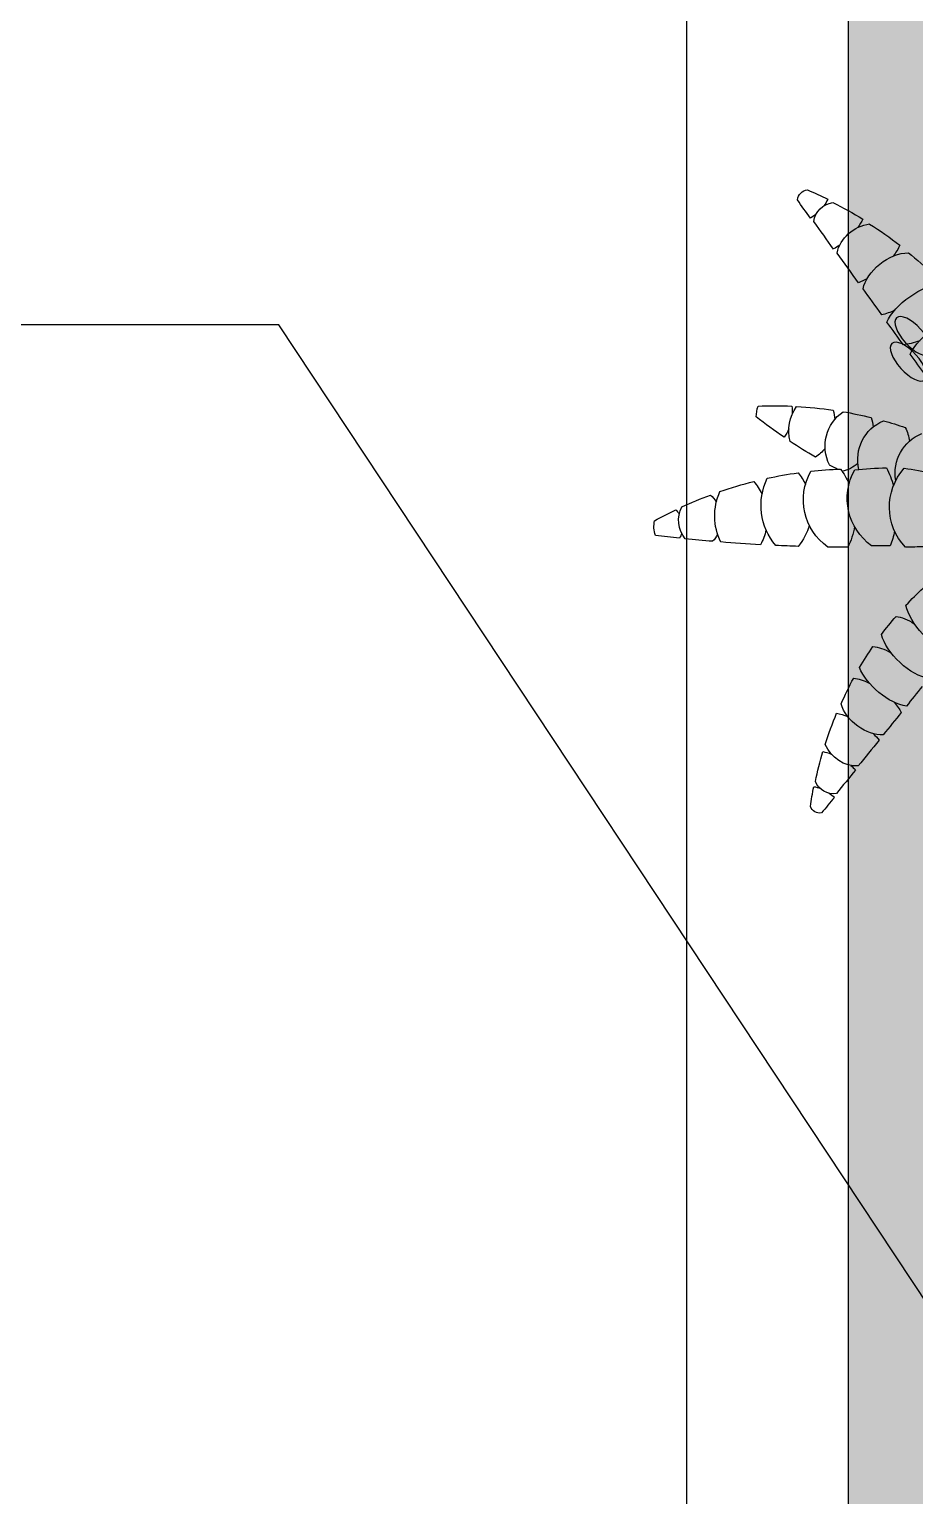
# Model space of a CAD drawing. Header units: millimetres. Extents: x -343543 to 400519, y -115663 to 104219.
# Drawn here: x -60171 to -59788, y -37188 to -36553 of the extents above; entities that cross this region are included whole.
import ezdxf

# ---------------------------------------------------------------- set-up
doc = ezdxf.new("R2010")
doc.units = ezdxf.units.MM
doc.layers.get('0').update_dxf_attribs({"color": 231, "lineweight": 0})
for name, color, linetype, lineweight in [('A-PATT', 252, 'Continuous', 9), ('A-SYMBOLS', 10, 'Continuous', 13), ('SME-E-COND-POW', 131, 'Continuous', 18)]:
    doc.layers.add(name, color=color, linetype=linetype, lineweight=lineweight)
for name, color, linetype in [('XREF MAT BANG NOI THAT$0$A-PATT', 8, 'Continuous'), ('XREF MAT BANG NOI THAT$0$FF-Plants', 8, 'Continuous'), ('XREF MAT BANG TUONG XAY$0$A-FURN', 8, 'Continuous')]:
    doc.layers.add(name, color=color, linetype=linetype)
doc.styles.add('SM-DIMTEXT', font='SME.shx', dxfattribs={"width": 0.7})
doc.dimstyles.new('SDIM-100', dxfattribs={"dimscale": 100, "dimtxt": 2, "dimasz": 0.6, "dimexe": 0.6, "dimexo": 0.2, "dimgap": 0.5, "dimtad": 1, "dimdec": 0, "dimzin": 12, "dimtxsty": 'SM-DIMTEXT', "dimblk": 'ARCHTICK', "dimblk1": 'ARCHTICK', "dimblk2": 'ARCHTICK', "dimcen": 0.12, "dimdle": 0.6, "dimclrd": 7, "dimclre": 8, "dimadec": 0, "dimazin": 3, "dimtfac": 2, "dimtix": 1, "dimtmove": 1, "dimatfit": 3, "dimfxl": 1, "dimtzin": 0, "dimarcsym": 1})

# ---------------------------------------------------------------- blocks, each defined once
blk = doc.blocks.new('XREF MAT BANG NOI THAT$0$YLD.Studio-03-28')
at = {"layer": 'XREF MAT BANG NOI THAT$0$FF-Plants', "color": 8}
for centre, major_axis, ratio, start_param, end_param in [((126.93, 295.28), (154.05, 93.06), 1, 2.093129, 2.150944), ((-28.11, 370.05), (12.47, 1.38), 1, 1.147291, 1.658613), ((-720.71, 297.44), (696.05, 87.86), 1, -0.019775, -0.004764), ((126.93, 295.28), (179.26, 16.06), 1, 2.620889, 2.695191), ((-30.78, 359.39), (11.92, 3.92), 1, 0.563286, 1.731811), ((-28.13, 380.65), (7.38, 7.38), 1, 3.163446, 3.394357), ((-28.13, 380.65), (7.38, 7.38), 1, 4.211477, 4.434646), ((-720.71, 297.44), (-27.98, 701.02), 1, -1.525383, -1.508416), ((-32.66, 330.92), (24.34, 7.22), 1, 0.822084, 1.709786), ((-31.22, 367.37), (9.85, 9.85), 1, 3.076455, 3.363905), ((-31.22, 367.37), (9.85, 9.85), 1, 4.411154, 4.681391), ((126.93, 295.28), (161.17, 80.1), 1, 2.34786, 2.432422), ((-720.71, 297.44), (216.65, 667.29), 1, -1.201138, -1.176629), ((97.05, 330.83), (176.44, 17.96), 1, 3.00218, 3.084607), ((-74.88, 320.05), (12.94, 12.94), 1, 0.82062, 1.078808), ((-251.37, 199.89), (-213.13, 68.28), 1, 4.051837, 4.11859), ((-37.22, 309.64), (25.59, 7.36), 1, 0.581757, 1.74589), ((-31.83, 357.06), (23.56, 1.4), 1, 3.924663, 4.201909), ((-31.83, 357.06), (22.43, 7.35), 1, 4.620625, 4.910204), ((126.93, 295.28), (107.29, 144.5), 1, 1.995112, 2.070246), ((-720.71, 297.44), (-15.94, 701.4), 1, -1.561174, -1.547304), ((-69.5, 305.96), (17.74, 4.46), 1, 1.070558, 1.93711), ((-77.5, 341.06), (12.94, 12.94), 1, 4.331164, 4.559334), ((-251.37, 199.89), (198.1, 104.13), 1, 0.044622, 0.102098), ((-167.93, 314.89), (-4.41, 4.15), 0.874189, -0.631907, 0.605204), ((-3805.39, -4820.75), (3697.77, 5097.06), 1, 0.010517, 0.012058), ((-77.5, 341.06), (12.94, 12.94), 1, 3.782735, 3.970709), ((97.05, 330.83), (174.08, 33.9), 1, 3.005163, 3.095157), ((-39.65, 292.82), (24.2, 6.68), 1, 0.349234, 1.81552), ((-35.33, 339.62), (17.75, 17.75), 1, 3.237126, 3.475194), ((-35.33, 339.62), (24.87, 3.43), 1, -1.440259, -1.02539), ((-17.16, 382.24), (160.18, 56.52), 1, 3.202232, 3.258797), ((-158.94, 303.71), (-1.27, 9.62), 0.959793, -0.027203, 1.298202), ((-167.93, 314.89), (7.33, 7.53), 0.490947, -1.435337, -1.122828), ((-3804.47, -4821.9), (-5351.81, 3318.39), 1, 4.647902, 4.650212), ((-73.48, 322.67), (12.94, 12.94), 1, 4.614517, 4.925034), ((126.93, 295.28), (127.26, 127.26), 1, 2.248166, 2.319436), ((112.08, 162.81), (-49.51, 144.63), 1, -0.132709, -0.045878), ((78.73, 305.04), (-8.66, 1.18), 0.959793, 3.11439, 4.439794), ((113.3, 163.34), (-5.54, 152.77), 1, 0.097095, 0.15366), ((90.56, 310.2), (-4.8, 8.15), 0.490947, 0.894952, 1.248419), ((90.56, 310.2), (4.65, 2.84), 0.874189, -0.631907, 0.605204), ((-167.93, 314.89), (7.33, 7.53), 0.490947, 4.036545, 4.390012), ((-16.24, 381.09), (-165.27, 39.2), 1, 0.696456, 0.783287), ((-158.94, 303.71), (11.45, 11.76), 0.490947, -1.242361, -1.031338), ((-73.48, 322.67), (12.94, 12.94), 1, 3.653835, 3.878467), ((-62.76, 290.25), (17.63, 4.89), 1, 0.843157, 2.259346), ((-251.37, 199.89), (-106.67, 196.75), 1, 4.695684, 4.712949), ((-720.71, 297.44), (4.17, 701.56), 1, -1.563026, -1.550692), ((111.07, 162.3), (-108.1, 108.1), 1, -0.487515, -0.393227), ((64.36, 297.58), (-7.76, 9.92), 0.800189, 3.860592, 5.342894), ((78.73, 305.04), (-7.5, 12.73), 0.490947, 0.941091, 1.224771), ((90.56, 310.2), (-4.8, 8.15), 0.490947, 1.706256, 2.018765), ((-3506.28, 4685.53), (4396.41, 3576.45), 1, -1.566496, -1.564955), ((-146.73, 290.5), (8.37, 11.22), 0.800189, 0.718999, 2.201301), ((-3803.62, -4822.84), (-5285.14, 3423.57), 1, 4.664988, 4.667502), ((97.05, 330.83), (-24.91, 175.59), 1, 1.600203, 1.670446), ((-69.5, 305.96), (18.03, 3.11), 1, -0.858259, -0.431968), ((-33.47, 327.58), (-31.96, 4.13), 1, 1.051212, 1.280295), ((-40.21, 273.86), (24.18, 6.74), 1, 0.34663, 1.812916), ((-33.47, 327.58), (30.91, 9.1), 1, 4.595233, 4.887164), ((110.16, 161.69), (-108.1, 108.1), 1, -0.371224, -0.289813), ((49.87, 288.97), (-9.31, 11.6), 0.671515, 3.780069, 5.510321), ((64.36, 297.58), (-9.68, 14.44), 0.490947, 0.847911, 1.176828), ((-3507.5, 4685.01), (-3612.43, 4366.89), 1, 3.135264, 3.137574), ((-158.94, 303.71), (11.45, 11.76), 0.490947, 4.082683, 4.366363), ((-133.26, 277.48), (9.71, 13.37), 0.671515, 0.638476, 2.368728), ((-146.73, 290.5), (12.65, 14.6), 0.490947, -1.176481, -0.937354), ((-3802.7, -4823.64), (3748.2, 5060.09), 1, 0.012815, 0.015), ((-57.01, 276.13), (17.51, 5.3), 1, 1.041301, 2.442574), ((126.37, 276.32), (160.28, 81.86), 1, 2.561375, 2.637785), ((110.16, 161.69), (140.84, 59.44), 1, 1.700812, 1.771763), ((36.77, 280.2), (-11.29, 13.22), 0.490947, 3.820292, 5.530953), ((49.87, 288.97), (-10.5, 13.85), 0.490947, 0.705769, 1.183947), ((-3508.52, 4684.49), (-3637.95, 4345.65), 1, 3.126715, 3.12923), ((78.73, 305.04), (-7.5, 12.73), 0.490947, 1.899231, 2.110255), ((-15.39, 380.15), (163.44, 46.24), 1, 3.430249, 3.524537), ((-69.5, 305.96), (12.94, 12.94), 1, 3.610658, 3.836879), ((-721.27, 278.48), (6.11, 701.55), 1, -1.559332, -1.54792), ((36.77, 280.2), (-11.29, 13.22), 0.490947, 0.612122, 1.183947), ((64.36, 297.58), (-9.68, 14.44), 0.490947, 1.965112, 2.204238), ((-146.73, 290.5), (12.65, 14.6), 0.490947, 3.989504, 4.318421), ((-120.03, 266.01), (10.87, 15.97), 0.490947, 0.678699, 2.38936), ((-133.26, 277.48), (11.78, 15.31), 0.490947, -1.152148, -0.795463), ((-110.5, 270.5), (-7.85, 7.1), 0.416275, 3.141593, 9.424778), ((-3802.7, -4823.64), (3746.64, 5061.25), 1, 0.009963, 0.011888), ((-99.39, 272.52), (-7.85, 7.1), 0.416275, 3.141593, 9.424778), ((97.05, 330.83), (-125.41, 125.41), 1, 1.0565, 1.112329), ((-51.24, 259.94), (17.6, 4.98), 1, 1.11615, 2.491989), ((-34.83, 318.83), (38.3, 15.42), 1, 3.860214, 4.06393), ((-36.53, 255.61), (24.13, 6.93), 1, 0.525946, 2.02247), ((-34.83, 318.83), (39.33, 12.58), 1, 4.615045, 4.778236), ((110.16, 161.69), (-135.48, 70.83), 1, -0.447445, -0.381296), ((24.2, 270.68), (-12.04, 12.54), 0.490947, 3.745574, 5.607066), ((-3509.43, 4683.88), (4426, 3539.76), 1, -1.56581, -1.563625), ((-120.03, 266.01), (10.87, 15.97), 0.490947, -1.152148, -0.707001), ((-62.76, 290.25), (18.23, 1.57), 1, 4.16472, 4.507719), ((125, 298.86), (169.97, 59.18), 1, 2.943454, 3.012207), ((-720.63, 285.06), (47.67, 699.96), 1, -1.530529, -1.51896), ((110.16, 161.69), (122.85, 90.99), 1, 1.683103, 1.75189), ((12.21, 260.44), (-12.75, 11.82), 0.490947, 3.756496, 5.600887), ((24.2, 270.68), (-12.04, 12.54), 0.490947, 0.587277, 1.183947), ((-3509.43, 4683.88), (-3727.07, 4269.46), 1, 3.100959, 3.102883), ((49.87, 288.97), (-10.5, 13.85), 0.490947, 1.989445, 2.346129), ((-14.47, 379.35), (-167.56, 27.83), 1, 0.84524, 0.926651), ((-106.15, 255.33), (9.92, 16.57), 0.490947, 0.603982, 2.465473), ((-3802.7, -4823.64), (-5699.58, 2677.37), 1, 4.521646, 4.52347)]:
    blk.add_ellipse(centre, major_axis=major_axis, ratio=ratio, start_param=start_param, end_param=end_param, dxfattribs=at)
blk = doc.blocks.new('XREF MAT BANG NOI THAT')
at = {"layer": 'XREF MAT BANG NOI THAT$0$A-PATT'}
h = blk.add_hatch(dxfattribs=at)
h.set_pattern_fill('CROSS', color=8, scale=5)
h.paths.add_polyline_path([(30849.97, -37715), (31309.97, -37715), (31309.97, -32895), (30849.97, -32895)])
at = {"color": 8}
for points in [[(30779.97, -37785), (31379.97, -37785), (31379.97, -32825), (30779.97, -32825)], [(30849.97, -37715), (31309.97, -37715), (31309.97, -32895), (30849.97, -32895)]]:
    blk.add_lwpolyline(points, close=True, dxfattribs=at)
at = {"color": 8, "xscale": -1.000000000000001, "rotation": 90}
blk.add_blockref('XREF MAT BANG NOI THAT$0$YLD.Studio-03-28', (31148.54, -36796.45), dxfattribs=at)
blk = doc.blocks.new('01.Xref _MB T1')
at = {"layer": 'XREF MAT BANG TUONG XAY$0$A-FURN', "color": 8}
for points in [[(30779.97428, -37784.99675), (31379.97428, -37784.99675), (31379.97428, -32824.99642), (30779.97428, -32824.99642)], [(30849.97428, -37714.99675), (31309.97428, -37714.99675), (31309.97428, -32894.99642), (30849.97428, -32894.99642)]]:
    blk.add_lwpolyline(points, close=True, dxfattribs=at)
at = {"layer": 'A-PATT', "color": 8}
blk.add_blockref('XREF MAT BANG NOI THAT', (0, 0), dxfattribs=at)
blk = doc.blocks.new('_ArchTick')
at = {"color": 0, "linetype": 'ByBlock', "const_width": 0.15}
blk.add_lwpolyline([(-0.5, -0.5), (0.5, 0.5)], dxfattribs=at)

msp = doc.modelspace()

# ---------------------------------------------------------------- block references
at = {"layer": 'A-SYMBOLS'}
msp.add_blockref('01.Xref _MB T1', (-90666.54, 0), dxfattribs=at)

# ---------------------------------------------------------------- next in the draw order: leaders
at = {"layer": 'SME-E-COND-POW', "color": 3, "linetype": 'Continuous', "ltscale": 1000}
msp.add_leader([(-59336.57, -37776.92), (-60062.86, -36681.11), (-62390.5, -36681.11)], dimstyle='SDIM-100', override={"dimgap": 0.5, "dimtad": 0}, dxfattribs=at)

doc.saveas('drawing.dxf')
